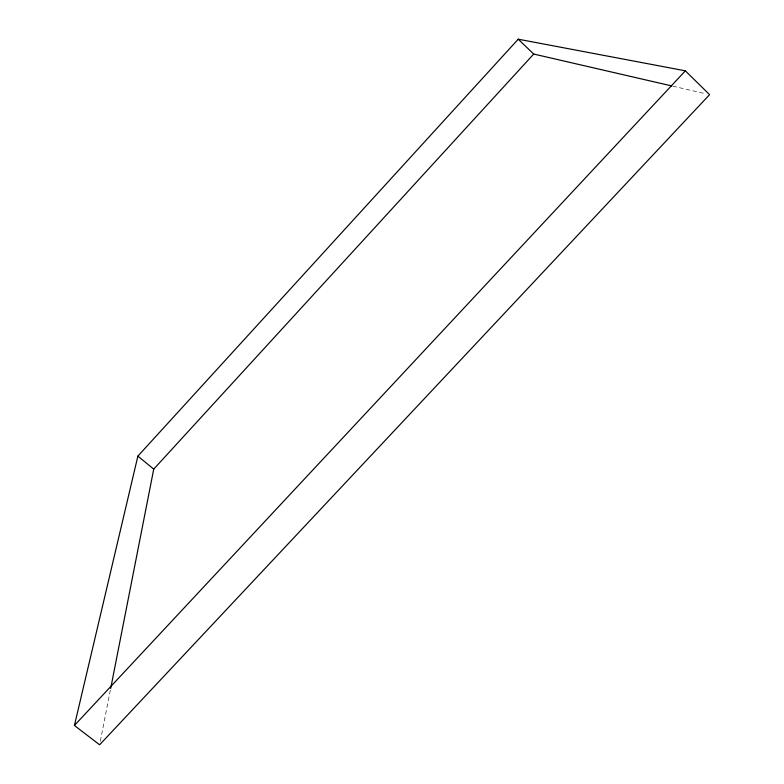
<?xml version="1.0" encoding="UTF-8"?>
<svg xmlns="http://www.w3.org/2000/svg" width="784" height="784" viewBox="0 0 784 784"><rect width="100%" height="100%" fill="white"/><g stroke="black" fill="none" stroke-linecap="round" stroke-linejoin="round"><path stroke-width="0.59" stroke-dasharray="3.92 2.94" d="M100.323 741.203L110.446 689.665M672.741 86.152L706.012 93.835"/><path stroke-width="1.18" d="M110.681 688.47L153.733 469.136L533.708 54.047L671.555 85.877M74.421 725.474L137.886 456.112L518.234 39.2L685.353 70.825L709.579 94.658L99.617 744.8L74.421 725.474L685.353 70.825M137.886 456.112L153.733 469.136M518.234 39.2L533.708 54.047"/></g></svg>
